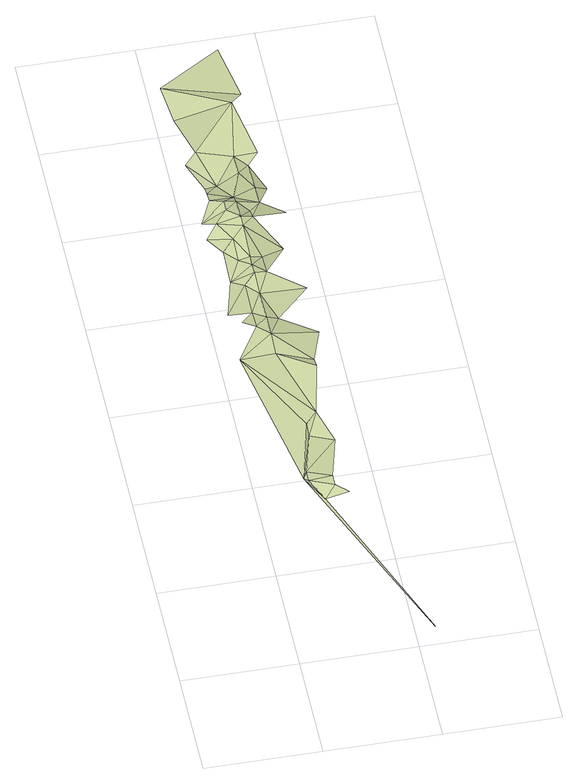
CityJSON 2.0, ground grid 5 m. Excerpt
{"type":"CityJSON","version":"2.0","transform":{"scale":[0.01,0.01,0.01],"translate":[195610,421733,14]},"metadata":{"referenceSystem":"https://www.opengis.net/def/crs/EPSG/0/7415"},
"CityObjects":{
"landuse1":{"type":"LandUse","attributes":{"3df_class":"Terrain","bgt_fysiekvoorkomen":"erf","bgt_status":"bestaand","identificatienamespace":"NL.IMGeo","onbegroeidterreindeeloptalud":"false","relatievehoogteligging":0,"aantal_punten":0},"geometry":[{"type":"MultiSurface","lod":"1","boundaries":[[[0,1,2]],[[3,1,0]],[[3,0,4]],[[3,5,1]],[[2,1,6]],[[0,2,7]],[[6,1,5]],[[8,0,9]],[[5,3,10]],[[0,7,9]],[[6,11,2]],[[2,11,7]],[[8,9,12]],[[7,12,9]],[[8,12,13]],[[14,8,15]],[[15,8,13]],[[7,11,12]],[[16,17,14]],[[18,19,16]],[[18,20,19]],[[21,16,14]],[[15,21,14]],[[13,12,22]],[[13,23,15]],[[21,24,16]],[[24,18,16]],[[21,15,25]],[[26,27,20]],[[28,20,18]],[[13,22,23]],[[25,24,21]],[[29,30,27]],[[26,20,31]],[[28,18,24]],[[28,31,20]],[[32,30,29]],[[26,29,27]],[[33,25,15]],[[15,23,33]],[[34,35,32]],[[26,36,29]],[[28,24,37]],[[26,31,36]],[[35,38,39]],[[28,37,31]],[[32,29,40]],[[38,35,34]],[[40,29,36]],[[25,41,24]],[[42,36,31]],[[34,32,43]],[[42,31,37]],[[43,32,40]],[[36,42,40]],[[24,41,37]],[[44,39,45]],[[46,44,47]],[[48,46,47]],[[45,39,38]],[[49,38,34]],[[43,49,34]],[[47,50,48]],[[47,44,45]],[[43,40,51]],[[38,49,45]],[[37,52,42]],[[52,40,42]],[[43,53,49]],[[43,51,53]],[[40,52,51]],[[49,54,45]],[[45,55,47]],[[53,54,49]],[[50,47,56]],[[51,54,53]],[[55,56,47]],[[54,57,45]],[[55,45,57]],[[58,59,50]],[[51,60,54]],[[58,61,59]],[[57,54,62]],[[57,63,55]],[[56,58,50]],[[55,63,56]],[[63,57,62]],[[63,64,56]],[[64,58,56]],[[61,58,65]],[[65,66,61]]]}]}
},
"vertices":[
[213,1001,112],[228,975,128],[228,1025,127],[278,875,112],[583,89,108],[328,925,135],[328,975,138],[278,1225,122],[78,1675,146],[278,1275,140],[378,875,136],[378,1175,128],[328,1325,149],[228,1675,154],[178,1825,168],[228,1775,169],[178,1925,144],[128,1875,148],[178,2075,150],[78,1925,149],[128,2125,128],[228,1875,162],[378,1575,155],[378,1625,139],[228,2025,146],[278,1875,143],[178,2225,144],[128,2275,148],[228,2125,167],[178,2325,167],[78,2375,129],[228,2175,161],[128,2425,163],[428,1775,137],[178,2475,182],[78,2475,120],[228,2225,156],[278,2125,163],[178,2525,181],[128,2575,145],[228,2375,184],[428,2025,137],[278,2225,142],[228,2425,189],[128,2625,132],[228,2575,144],[128,2675,110],[178,2675,113],[78,2825,103],[228,2525,172],[128,2875,117],[278,2425,177],[378,2275,118],[278,2475,156],[328,2525,145],[278,2725,121],[278,2825,117],[328,2625,130],[328,3125,115],[78,3075,106],[428,2475,117],[59,3264,107],[378,2625,109],[328,2775,103],[378,2825,118],[378,3175,100],[328,3425,112]
]}
